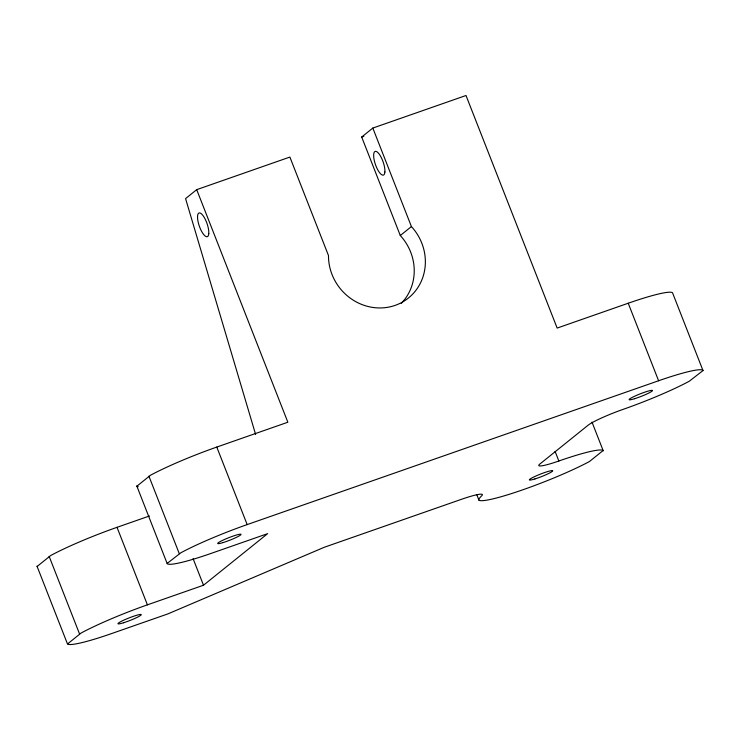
<?xml version="1.0" encoding="UTF-8"?>
<svg xmlns="http://www.w3.org/2000/svg" width="740" height="740" viewBox="0 0 740 740"><rect width="100%" height="100%" fill="white"/><g stroke="black" fill="none" stroke-linecap="round" stroke-linejoin="round"><path stroke-width="1.11" d="M476.847 494.838L478.928 500.148A67.007 7.234 -21.4 0 0 523.217 489.658A67.007 7.234 -21.4 0 0 589.502 461.483L603.137 450.521A67.007 7.234 -21.4 0 0 558.848 461.002A30.155 3.256 -21.4 0 1 539.932 463.971L588.032 425.278A30.155 3.256 -21.4 0 1 622.978 409.414A67.007 7.234 -21.4 0 0 689.264 381.239L703 370.574L672.512 292.744A67.007 7.234 -21.4 0 0 628.223 303.233L557.155 328.079L466.006 95.497L372.821 128.076L411.421 226.57A50.255 47.24 51.2 0 1 395.16 305.38A50.255 47.24 51.2 0 1 328.486 255.559L289.886 157.074L196.701 189.653L185.574 198.607L255.614 434.445M401.284 303.345A50.255 47.24 51.2 0 0 400.285 235.524L361.694 137.039L372.821 128.076M400.285 235.524L411.421 226.57M37.102 566.47L50.736 555.5A67.007 7.234 -21.4 0 1 117.022 527.324L149.397 516.002M138.232 486.689A67.007 7.234 -21.4 0 1 136.863 486.217L150.498 475.247A67.007 7.234 -21.4 0 1 216.783 447.071L287.851 422.226L196.701 189.653M478.928 500.148L478.613 499.25L481.185 496.253A31.829 3.441 -21.4 0 0 461.224 499.389L324.305 547.258L167.888 613.895L111.777 633.505A67.007 7.234 -21.4 0 1 67.488 643.994L81.123 633.024A67.007 7.234 -21.4 0 1 147.408 604.848L203.509 585.229L267.639 533.642L211.538 553.261A67.007 7.234 -21.4 0 1 167.24 563.741L136.761 485.912M167.138 563.445L180.875 552.771A67.007 7.234 -21.4 0 1 247.169 524.595L658.6 380.758A67.007 7.234 -21.4 0 1 702.898 370.268L703 370.574M361.694 137.039L363.839 136.29M628.223 303.233L658.6 380.758M592.009 422.142L603.239 450.817M555.102 451.446L558.848 461.002M216.783 447.071L247.169 524.595M193.103 558.682L203.509 585.229M148.906 476.144L179.284 553.668M117.022 527.324L147.408 604.848M49.145 556.388L79.532 633.921M37 566.165L67.377 643.689M384.902 171.985L384.874 169.58A12.562 4.07 70.7 0 0 379.167 154.049A12.562 4.07 70.7 0 0 373.672 154.531L373.709 156.935A12.562 4.07 70.7 0 0 379.417 172.466A12.562 4.07 70.7 0 0 384.902 171.985M208.791 233.562L208.754 231.158A12.562 4.07 70.7 0 0 203.047 215.618A12.562 4.07 70.7 0 0 197.552 216.108L197.589 218.513A12.562 4.07 70.7 0 0 203.297 234.044A12.562 4.07 70.7 0 0 208.791 233.562M634.661 398.694A12.562 1.36 -21.4 0 0 652.495 390.6A12.562 1.36 -21.4 0 0 635.216 395.956A12.562 1.36 -21.4 0 0 634.661 398.694M123.46 622.784A12.562 1.36 -21.4 0 0 141.294 614.69A12.562 1.36 -21.4 0 0 124.024 620.046A12.562 1.36 -21.4 0 0 123.46 622.784M223.221 542.54A12.562 1.36 -21.4 0 0 241.055 534.447A12.562 1.36 -21.4 0 0 223.776 539.802A12.562 1.36 -21.4 0 0 223.221 542.54M534.9 478.947A12.562 1.36 -21.4 0 0 552.734 470.844A12.562 1.36 -21.4 0 0 535.455 476.209A12.562 1.36 -21.4 0 0 534.9 478.947"/></g></svg>
